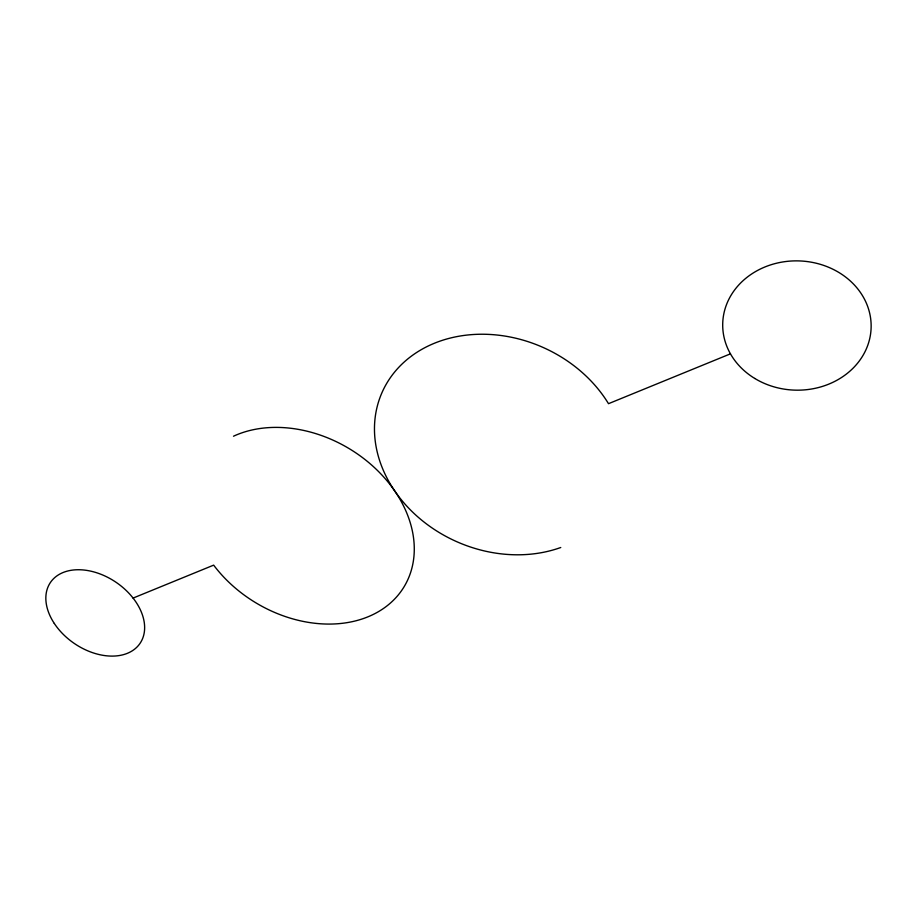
<?xml version="1.0" encoding="UTF-8"?>
<svg xmlns="http://www.w3.org/2000/svg" width="917" height="917" viewBox="0 0 917 917"><rect width="100%" height="100%" fill="white"/><g stroke="black" fill="none" stroke-linecap="round" stroke-linejoin="round"><path stroke-width="1.38" d="M133.057 598.09L213.661 565.136A118.476 90.107 30.8 0 0 370.709 615.639A118.476 90.107 30.8 0 0 390.734 485.448A118.476 90.107 30.8 0 0 233.503 436.217M730.448 353.836L608.51 403.686A128.758 106.28 23.9 0 0 437.879 341.892A128.758 106.28 23.9 0 0 390.55 484.417A128.758 106.28 23.9 0 0 560.757 547.506M54.298 623.445A54.16 37.024 34.2 0 0 139.625 643.952A54.16 37.024 34.2 0 0 91.769 571.383A54.16 37.024 34.2 0 0 54.298 623.445M754.794 378.469A74.231 64.648 1.6 0 0 870.909 331.186A74.231 64.648 1.6 0 0 765.087 266.904A74.231 64.648 1.6 0 0 754.794 378.469"/></g></svg>
